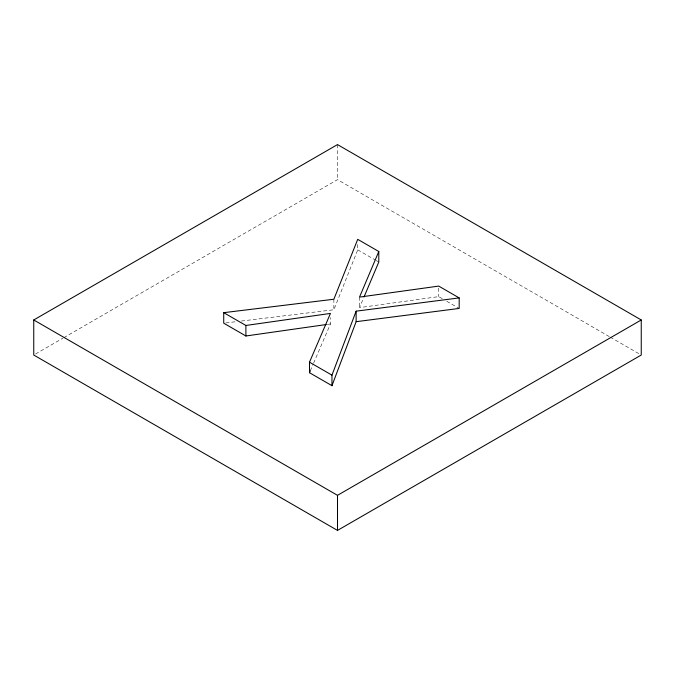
<?xml version="1.0" encoding="UTF-8"?>
<svg xmlns="http://www.w3.org/2000/svg" width="675" height="675" viewBox="0 0 675 675"><rect width="100%" height="100%" fill="white"/><g stroke="black" fill="none" stroke-linecap="round" stroke-linejoin="round"><path stroke-width="0.51" stroke-dasharray="3.38 2.53" d="M241.388 321.038L333.863 309.757L357.725 249.86L357.725 243.548M442.268 298.671L438.708 296.612L359.522 307.623L363.623 297.92M310.314 370.794L313.2 364.103M313.605 363.15L330.463 323.941L330.463 317.621M35.572 353.987L62.935 338.183M63.855 337.66L337.5 179.668L609.322 336.606M327.333 324.388L330.463 323.941M225.804 322.937L237.229 321.545M610.234 337.129L640.339 354.51M357.725 249.86L375.283 259.993M376.161 260.499L378.793 262.027M446.715 301.236L458.283 307.918M438.708 288.191L438.708 296.612M359.522 297.101L359.522 307.623M337.5 144.593L337.5 179.668M333.863 299.236L333.863 309.757"/><path stroke-width="1.01" d="M331.965 385.678L331.965 375.157L356.13 311.167L459.177 297.911L459.177 308.433L356.13 321.688L331.965 385.678L309.496 372.71L309.496 362.188L330.463 313.419L245.894 325.468L223.72 312.668L223.72 323.19L245.894 335.99L326.287 324.532M223.72 312.668L333.863 299.236L357.725 239.338L378.793 251.505L359.522 297.101L438.708 286.09L459.177 297.911M364.036 296.949L378.793 262.027L378.793 251.505M309.496 372.71L310.314 370.794M33.75 319.967L337.5 144.593L641.25 319.967L641.25 355.033L337.5 530.407L33.75 355.033L33.75 319.967L337.5 495.332L641.25 319.967M309.496 362.188L331.965 375.157M356.13 311.167L356.13 321.688M337.5 495.332L337.5 530.407M245.894 325.468L245.894 335.99"/></g></svg>
